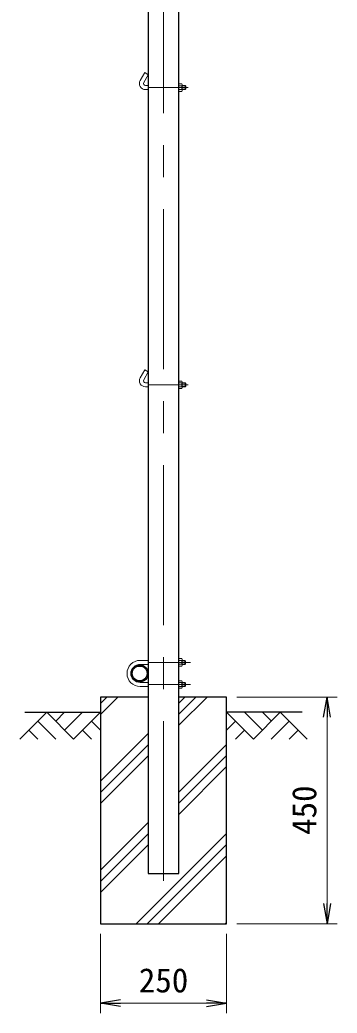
# Model space of a CAD drawing. Units: millimetres, scale not verified. Extents: x -4200 to 4200, y -2970 to 2970.
# Drawn here: x -178 to 451, y -1167 to 805 of the extents above; entities that cross this region are included whole.
import ezdxf
from ezdxf.enums import TextEntityAlignment as Align

# ---------------------------------------------------------------- set-up
doc = ezdxf.new("R2010")
doc.units = ezdxf.units.MM
doc.header["$LTSCALE"] = 10
doc.linetypes.add('USER1', pattern=[50.8, 31.75, -6.35, 6.35, -6.35])
for name, color, linetype, lineweight in [('0-0_D-STR1', 1, 'Continuous', 25), ('0-1_D-STR3', 3, 'Continuous', 13), ('0-2_D-BMK', 2, 'USER1', 13), ('0-3_D-STR-DIM', 7, 'Continuous', 13), ('0-6_D-STR4', 7, 'Continuous', 25), ('0-7_D-BGD', 7, 'Continuous', 25), ('0-8_D-DCR-HCH', 7, 'Continuous', 13)]:
    doc.layers.add(name, color=color, linetype=linetype, lineweight=lineweight)
doc.layers.add('0-4_0', color=7, linetype='Continuous')
doc.styles.add('ＭＳ ゴシック', font='')
doc.styles.get('ＭＳ ゴシック').set_extended_font_data('MS Gothic')

# ---------------------------------------------------------------- blocks, each defined once
blk = doc.blocks.new('_Open')
at = {"layer": '0-4_0'}
blk.add_line((-10, 1.667), (0, 0), dxfattribs=at)
blk.add_lwpolyline([(-10, -1.667), (0, 0), (-10, 0)], dxfattribs=at)

msp = doc.modelspace()

# ---------------------------------------------------------------- linework, layer by layer
at = {"layer": '0-0_D-STR1'}
msp.add_line((76.6, 1300.03), (76.6, -889.77), dxfattribs=at)
msp.add_lwpolyline([(76.6, -889.77), (137.1, -889.77), (137.1, 1300.03)], dxfattribs=at)
for radius in [17, 14.7]:
    msp.add_circle((59.6, -492.77), radius, dxfattribs=at)
at = {"layer": '0-1_D-STR3'}
for p, q in [((69.67, 699.82), (60.67, 684.23)), ((76.6, 695.82), (67.6, 680.23)), ((76.6, 695.82), (69.67, 699.82)), ((71.06, 674.23), (76.6, 674.23)), ((137.1, 677.73), (137.1, 662.73)), ((137.1, 677.73), (142.9, 677.73)), ((142.9, 673.98), (137.1, 673.98)), ((143.6, 676.15), (143.6, 664.58)), ((143.6, 674.23), (149.86, 674.23)), ((143.6, 673.53), (150.56, 673.53)), ((149.86, 674.23), (149.86, 666.23)), ((151.06, 673.03), (149.86, 674.23)), ((151.06, 673.03), (151.06, 667.43)), ((151.06, 673.03), (151.06, 667.43)), ((71.06, 666.23), (76.6, 666.23)), ((142.9, 666.48), (137.1, 666.48)), ((137.1, 662.73), (142.9, 662.73)), ((143.6, 666.93), (150.56, 666.93)), ((143.6, 666.23), (149.86, 666.23)), ((149.86, 666.23), (151.06, 667.43)), ((69.67, 109.82), (60.67, 94.23)), ((76.6, 105.82), (67.6, 90.23)), ((76.6, 105.82), (69.67, 109.82)), ((71.06, 84.23), (76.6, 84.23)), ((137.1, 87.73), (137.1, 72.73)), ((137.1, 87.73), (142.9, 87.73)), ((142.9, 83.98), (137.1, 83.98)), ((143.6, 86.15), (143.6, 74.58)), ((143.6, 84.23), (149.86, 84.23)), ((143.6, 83.53), (150.56, 83.53)), ((149.86, 84.23), (149.86, 76.23)), ((151.06, 83.03), (149.86, 84.23)), ((151.06, 83.03), (151.06, 77.43)), ((151.06, 83.03), (151.06, 77.43)), ((71.06, 76.23), (76.6, 76.23)), ((142.9, 76.48), (137.1, 76.48)), ((137.1, 72.73), (142.9, 72.73)), ((143.6, 76.93), (150.56, 76.93)), ((143.6, 76.23), (149.86, 76.23)), ((149.86, 76.23), (151.06, 77.43)), ((60.6, -466.77), (76.6, -466.77)), ((137.1, -463.27), (142.9, -463.27)), ((142.9, -467.02), (137.1, -467.02)), ((143.6, -464.85), (143.6, -476.42)), ((143.6, -466.77), (149.4, -466.77)), ((143.6, -467.47), (150.1, -467.47)), ((149.4, -466.77), (150.6, -467.97)), ((149.4, -474.77), (149.4, -466.77)), ((150.6, -473.57), (150.6, -467.97)), ((60.6, -474.77), (76.6, -474.77)), ((142.9, -474.52), (137.1, -474.52)), ((143.6, -474.07), (150.1, -474.07)), ((143.6, -474.77), (149.4, -474.77)), ((150.6, -473.57), (149.4, -474.77)), ((60.6, -510.77), (76.6, -510.77)), ((137.1, -522.27), (137.1, -507.27)), ((137.1, -507.27), (142.9, -507.27)), ((142.9, -511.02), (137.1, -511.02)), ((143.6, -520.69), (143.6, -509.13)), ((143.6, -510.77), (149.4, -510.77)), ((143.6, -511.47), (150.1, -511.47)), ((149.4, -510.77), (150.6, -511.97)), ((150.6, -517.57), (150.6, -511.97)), ((60.6, -518.77), (76.6, -518.77)), ((142.9, -518.52), (137.1, -518.52)), ((137.1, -522.27), (142.9, -522.27)), ((143.6, -518.07), (150.1, -518.07)), ((143.6, -518.77), (149.4, -518.77))]:
    msp.add_line(p, q, dxfattribs=at)
for points in [[(137.1, -463.27), (137.1, -478.27), (142.9, -478.27)], [(150.6, -517.57), (149.4, -518.77), (149.4, -510.77)]]:
    msp.add_lwpolyline(points, dxfattribs=at)
for centre, radius, start, end in [((71.06, 678.23), 12, 150, 270), ((71.06, 678.23), 4, 150, 270), ((133.2, 670.23), 10.39, 338.85295, 21.14705), ((140.8, 675.85), 2.81, 318.21899, 41.78101), ((140.74, 664.6), 2.86, 319.0514, 40.9486), ((71.06, 88.23), 12, 150, 270), ((71.06, 88.23), 4, 150, 270), ((133.2, 80.23), 10.39, 338.85295, 21.14705), ((140.8, 85.85), 2.81, 318.21899, 41.78101), ((140.74, 74.6), 2.86, 319.0514, 40.9486), ((60.6, -492.77), 26, 90, 270), ((133.2, -470.77), 10.39, 338.85295, 21.14705), ((140.8, -465.15), 2.81, 318.21899, 41.78101), ((60.6, -492.77), 18, 90, 270), ((140.74, -476.4), 2.86, 319.0514, 40.9486), ((133.2, -514.77), 10.39, 338.85295, 21.14705), ((140.74, -509.15), 2.86, 319.0514, 40.9486), ((140.8, -520.4), 2.81, 318.21899, 41.78101)]:
    msp.add_arc(centre, radius, start, end, dxfattribs=at)
at = {"layer": '0-2_D-BMK'}
for p, q in [((106.85, -904.77), (106.85, 1340.23)), ((76.6, 670.23), (155.95, 670.23)), ((76.6, 80.23), (155.95, 80.23)), ((76.6, -470.77), (160.19, -470.77)), ((76.6, -514.77), (160.19, -514.77))]:
    msp.add_line(p, q, dxfattribs=at)
at = {"layer": '0-3_D-STR-DIM'}
for p, q in [((251.85, -539.77), (450.86, -539.77)), ((430.86, -949.77), (430.86, -579.77)), ((251.85, -989.77), (450.86, -989.77)), ((-18.15, -1009.77), (-18.15, -1167.09)), ((231.85, -1009.77), (231.85, -1167.09)), ((21.85, -1147.09), (191.85, -1147.09))]:
    msp.add_line(p, q, dxfattribs=at)
at = {"layer": '0-6_D-STR4'}
msp.add_line((231.85, -539.77), (137.1, -539.77), dxfattribs=at)
msp.add_lwpolyline([(76.6, -539.77), (-18.15, -539.77), (-18.15, -989.77), (231.85, -989.77), (231.85, -539.77)], dxfattribs=at)
at = {"layer": '0-7_D-BGD'}
for p, q in [((-168.15, -569.77), (-18.15, -569.77)), ((381.85, -569.77), (231.85, -569.77))]:
    msp.add_line(p, q, dxfattribs=at)
at = {"layer": '0-8_D-DCR-HCH'}
for p, q in [((-18.15, -574.24), (16.31, -539.77)), ((-18.15, -552.14), (-5.79, -539.77)), ((137.1, -595.76), (193.09, -539.77)), ((137.1, -573.67), (170.99, -539.77)), ((137.1, -551.57), (148.89, -539.77)), ((-124.58, -569.77), (-177.79, -622.99)), ((-124.58, -569.77), (-71.36, -622.99)), ((-106.84, -587.51), (-89.1, -569.77)), ((-89.1, -605.25), (-53.63, -569.77)), ((-71.36, -622.99), (-18.15, -569.77)), ((285.06, -622.99), (231.85, -569.77)), ((302.8, -605.25), (267.32, -569.77)), ((338.27, -569.77), (285.06, -622.99)), ((320.63, -587.6), (302.8, -569.77)), ((338.27, -569.77), (391.48, -622.99)), ((-142.31, -587.51), (-106.68, -622.99)), ((-35.89, -587.51), (-18.15, -605.17)), ((249.59, -587.51), (231.85, -605.17)), ((356.01, -587.51), (320.37, -622.99)), ((-160.05, -605.25), (-142.23, -622.99)), ((-53.63, -605.25), (-35.81, -622.99)), ((267.32, -605.25), (249.5, -622.99)), ((373.75, -605.25), (355.93, -622.99)), ((-18.15, -706.82), (76.6, -612.07)), ((-18.15, -728.92), (76.6, -634.17)), ((137.1, -728.34), (231.85, -633.59)), ((-18.15, -751.01), (76.6, -656.26)), ((137.1, -750.44), (231.85, -655.69)), ((137.1, -772.54), (231.85, -677.79)), ((-18.15, -883.59), (76.6, -788.84)), ((-18.15, -905.69), (76.6, -810.94)), ((52.45, -989.77), (231.85, -810.37)), ((-18.15, -927.79), (76.6, -833.04)), ((74.54, -989.77), (231.85, -832.47)), ((96.64, -989.77), (231.85, -854.57)), ((229.22, -989.77), (231.85, -987.15))]:
    msp.add_line(p, q, dxfattribs=at)

# ---------------------------------------------------------------- block references
at = {"layer": '0-3_D-STR-DIM', "xscale": 4, "yscale": 4}
for p, rotation in [((430.86, -539.77), 90), ((430.86, -989.77), 270), ((-18.15, -1147.09), 180)]:
    msp.add_blockref('_Open', p, dxfattribs=dict(at, rotation=rotation))
msp.add_blockref('_Open', (231.85, -1147.09), dxfattribs=at)

# ---------------------------------------------------------------- texts
at = {"layer": '0-3_D-STR-DIM', "style": 'ＭＳ ゴシック'}
msp.add_text('450', height=48.09, rotation=90, dxfattribs=at).set_placement((424.11, -813.27), align=Align.BOTTOM_LEFT)
msp.add_text('250', height=48.09, dxfattribs=at).set_placement((57.85, -1140.34), align=Align.BOTTOM_LEFT)

doc.saveas('drawing.dxf')
